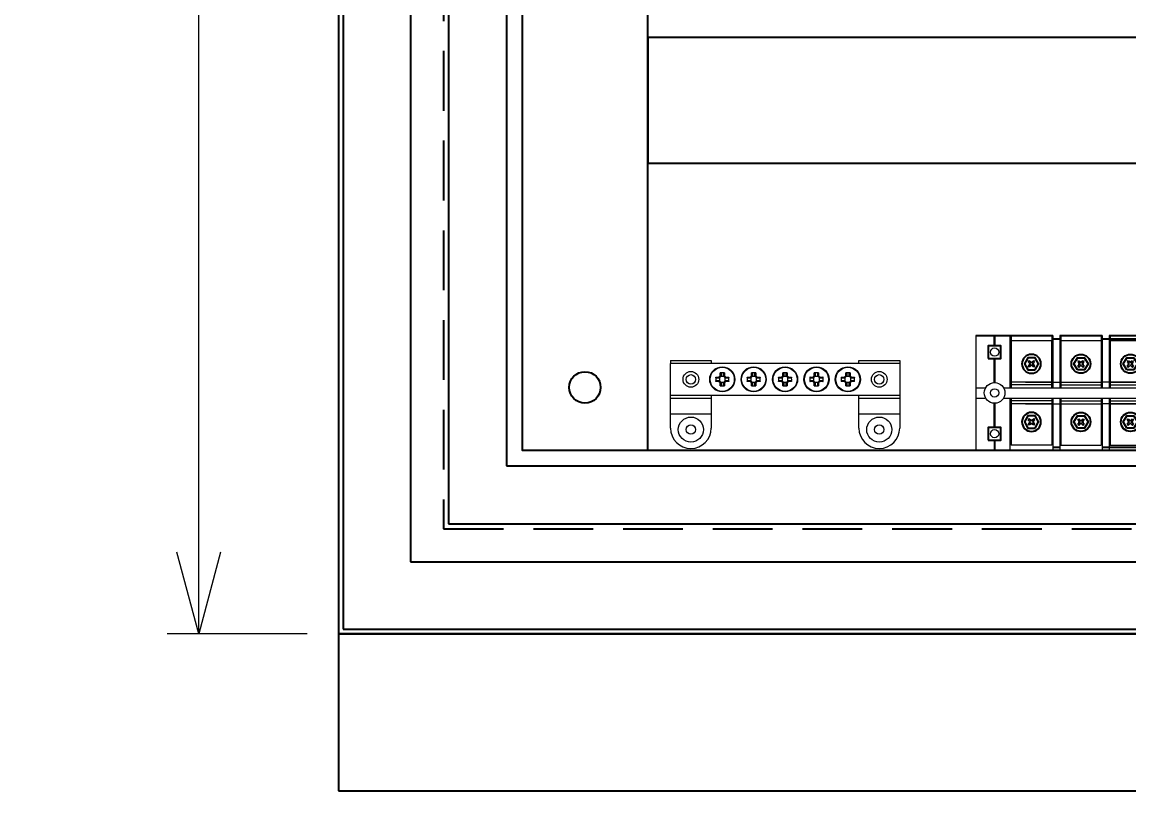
# Model space of a CAD drawing. Header units: millimetres. Extents: x -208796 to -83323, y 30910 to 103951.
# Drawn here: x -100601 to -100248.6, y 39280.4 to 39525.3 of the extents above; entities that cross this region are included whole.
import ezdxf

# ---------------------------------------------------------------- set-up
doc = ezdxf.new("R2010")
doc.units = ezdxf.units.MM
doc.header["$LTSCALE"] = 3
doc.linetypes.add('HIDDEN', pattern=[9.525, 6.35, -3.175])
doc.layers.add('3', color=3, linetype='Continuous')
doc.layers.add('@.VISIBLE', color=7, linetype='Continuous')
doc.layers.add('hw_VTP', color=7, linetype='Continuous', lineweight=13)
doc.styles.add('Ann_w01', font='romans.shx', dxfattribs={"width": 0.6, "bigfont": 'chineset.shx'})
doc.dimstyles.new('Dim 01_SC20', dxfattribs={"dimscale": 20, "dimtxt": 2, "dimasz": 1.3, "dimexe": 0.5, "dimexo": 0.5, "dimgap": 0.5, "dimtad": 1, "dimdec": 1, "dimzin": 12, "dimdsep": 46, "dimtxsty": 'Ann_w01', "dimblk": 'OPEN30', "dimcen": 1.5, "dimclrd": 6, "dimclre": 6, "dimclrt": 3, "dimadec": 1, "dimazin": 3, "dimtm": 1e-09, "dimtfac": 1, "dimtdec": 1, "dimtix": 1, "dimtmove": 0, "dimatfit": 3, "dimldrblk": 'OPEN30', "dimfxl": 0, "dimtolj": 1, "dimlwd": 20, "dimlwe": 20, "dimarcsym": 0})

# ---------------------------------------------------------------- blocks, each defined once
blk = doc.blocks.new('*U159')
at = {"layer": 'hw_VTP', "color": 7}
for p, q in [((-36.5, 11), (-23.5, 11)), ((-36.5, 11), (-36.5, 10)), ((-23.5, 11), (-23.5, 10)), ((23.5, 10), (23.5, 11)), ((23.5, 11), (36.5, 11)), ((36.5, 11), (36.5, 10)), ((-36.5, -1), (-36.5, 0)), ((-23.5, 0), (-23.5, -1)), ((23.5, -1), (23.5, 0)), ((36.5, 0), (36.5, -1)), ((-36.5, -1), (-23.5, -1)), ((-36.5, -6), (-36.5, -1)), ((-23.5, -1), (-23.5, -6)), ((23.5, -1), (36.5, -1)), ((23.5, -6), (23.5, -1)), ((36.5, -1), (36.5, -6)), ((-36.5, -6), (-23.5, -6)), ((-36.5, -10.5), (-36.5, -6)), ((-23.5, -6), (-23.5, -10.5)), ((23.5, -6), (36.5, -6)), ((23.5, -10.5), (23.5, -6)), ((36.5, -6), (36.5, -10.5))]:
    blk.add_line(p, q, dxfattribs=at)
at = {"layer": 'hw_VTP', "color": 30}
for p, q in [((36.5, 10), (-36.5, 10)), ((-36.5, 0), (-36.5, 10)), ((-20.69, 6.16), (-20.69, 7.08)), ((-19.31, 7.08), (-19.31, 6.16)), ((-10.69, 6.16), (-10.69, 7.08)), ((-9.31, 7.08), (-9.31, 6.16)), ((-0.69, 6.16), (-0.69, 7.08)), ((0.69, 7.08), (0.69, 6.16)), ((9.31, 6.16), (9.31, 7.08)), ((10.69, 7.08), (10.69, 6.16)), ((19.31, 6.16), (19.31, 7.08)), ((20.69, 7.08), (20.69, 6.16)), ((36.5, 10), (36.5, 0)), ((-22.08, 5.69), (-21.16, 5.69)), ((-21.16, 4.31), (-22.08, 4.31)), ((-21.04, 5.38), (-21.94, 5.38)), ((-21.94, 4.62), (-21.04, 4.62)), ((-21.16, 5.69), (-20.69, 6.16)), ((-20.69, 3.84), (-21.16, 4.31)), ((-20.39, 6.04), (-21.04, 5.39)), ((-21.04, 5.39), (-21.04, 5.38)), ((-21.04, 4.61), (-20.39, 3.96)), ((-20.92, 5.5), (-20.92, 4.5)), ((-20.69, 2.92), (-20.69, 3.84)), ((-19.5, 5.92), (-20.5, 5.92)), ((-20.5, 4.08), (-19.5, 4.08)), ((-20.39, 3.96), (-20.38, 3.96)), ((-20.38, 6.94), (-20.38, 6.04)), ((-20.38, 3.96), (-20.38, 3.06)), ((-19.62, 6.04), (-19.62, 6.94)), ((-19.61, 6.04), (-19.62, 6.04)), ((-19.62, 3.06), (-19.62, 3.96)), ((-18.96, 5.39), (-19.61, 6.04)), ((-19.61, 3.96), (-18.96, 4.61)), ((-19.31, 6.16), (-18.84, 5.69)), ((-18.84, 4.31), (-19.31, 3.84)), ((-19.31, 3.84), (-19.31, 2.92)), ((-19.08, 4.5), (-19.08, 5.5)), ((-18.06, 5.38), (-18.96, 5.38)), ((-18.96, 4.62), (-18.06, 4.62)), ((-18.96, 4.61), (-18.96, 4.62)), ((-18.84, 5.69), (-17.92, 5.69)), ((-17.92, 4.31), (-18.84, 4.31)), ((-12.08, 5.69), (-11.16, 5.69)), ((-11.16, 4.31), (-12.08, 4.31)), ((-11.04, 5.38), (-11.94, 5.38)), ((-11.94, 4.62), (-11.04, 4.62)), ((-11.16, 5.69), (-10.69, 6.16)), ((-10.69, 3.84), (-11.16, 4.31)), ((-10.39, 6.04), (-11.04, 5.39)), ((-11.04, 5.39), (-11.04, 5.38)), ((-11.04, 4.61), (-10.39, 3.96)), ((-10.92, 5.5), (-10.92, 4.5)), ((-10.69, 2.92), (-10.69, 3.84)), ((-9.5, 5.92), (-10.5, 5.92)), ((-10.5, 4.08), (-9.5, 4.08)), ((-10.39, 3.96), (-10.38, 3.96)), ((-10.38, 6.94), (-10.38, 6.04)), ((-10.38, 3.96), (-10.38, 3.06)), ((-9.62, 6.04), (-9.62, 6.94)), ((-9.61, 6.04), (-9.62, 6.04)), ((-9.62, 3.06), (-9.62, 3.96)), ((-8.96, 5.39), (-9.61, 6.04)), ((-9.61, 3.96), (-8.96, 4.61)), ((-9.31, 6.16), (-8.84, 5.69)), ((-8.84, 4.31), (-9.31, 3.84)), ((-9.31, 3.84), (-9.31, 2.92)), ((-9.08, 4.5), (-9.08, 5.5)), ((-8.06, 5.38), (-8.96, 5.38)), ((-8.96, 4.62), (-8.06, 4.62)), ((-8.96, 4.61), (-8.96, 4.62)), ((-8.84, 5.69), (-7.92, 5.69)), ((-7.92, 4.31), (-8.84, 4.31)), ((-2.08, 5.69), (-1.16, 5.69)), ((-1.16, 4.31), (-2.08, 4.31)), ((-1.04, 5.38), (-1.94, 5.38)), ((-1.94, 4.62), (-1.04, 4.62)), ((-1.16, 5.69), (-0.69, 6.16)), ((-0.69, 3.84), (-1.16, 4.31)), ((-0.39, 6.04), (-1.04, 5.39)), ((-1.04, 5.39), (-1.04, 5.38)), ((-1.04, 4.61), (-0.39, 3.96)), ((-0.92, 5.5), (-0.92, 4.5)), ((-0.69, 2.92), (-0.69, 3.84)), ((0.5, 5.92), (-0.5, 5.92)), ((-0.5, 4.08), (0.5, 4.08)), ((-0.39, 3.96), (-0.38, 3.96)), ((-0.38, 6.94), (-0.38, 6.04)), ((-0.38, 3.96), (-0.38, 3.06)), ((0.38, 6.04), (0.38, 6.94)), ((0.39, 6.04), (0.38, 6.04)), ((0.38, 3.06), (0.38, 3.96)), ((1.04, 5.39), (0.39, 6.04)), ((0.39, 3.96), (1.04, 4.61)), ((0.69, 6.16), (1.16, 5.69)), ((1.16, 4.31), (0.69, 3.84)), ((0.69, 3.84), (0.69, 2.92)), ((0.92, 4.5), (0.92, 5.5)), ((1.94, 5.38), (1.04, 5.38)), ((1.04, 4.62), (1.94, 4.62)), ((1.04, 4.61), (1.04, 4.62)), ((1.16, 5.69), (2.08, 5.69)), ((2.08, 4.31), (1.16, 4.31)), ((7.92, 5.69), (8.84, 5.69)), ((8.84, 4.31), (7.92, 4.31)), ((8.96, 5.38), (8.06, 5.38)), ((8.06, 4.62), (8.96, 4.62)), ((8.84, 5.69), (9.31, 6.16)), ((9.31, 3.84), (8.84, 4.31)), ((9.61, 6.04), (8.96, 5.39)), ((8.96, 5.39), (8.96, 5.38)), ((8.96, 4.61), (9.61, 3.96)), ((9.08, 5.5), (9.08, 4.5)), ((9.31, 2.92), (9.31, 3.84)), ((10.5, 5.92), (9.5, 5.92)), ((9.5, 4.08), (10.5, 4.08)), ((9.61, 3.96), (9.62, 3.96)), ((9.62, 6.94), (9.62, 6.04)), ((9.62, 3.96), (9.62, 3.06)), ((10.38, 6.04), (10.38, 6.94)), ((10.39, 6.04), (10.38, 6.04)), ((10.38, 3.06), (10.38, 3.96)), ((11.04, 5.39), (10.39, 6.04)), ((10.39, 3.96), (11.04, 4.61)), ((10.69, 6.16), (11.16, 5.69)), ((11.16, 4.31), (10.69, 3.84)), ((10.69, 3.84), (10.69, 2.92)), ((10.92, 4.5), (10.92, 5.5)), ((11.94, 5.38), (11.04, 5.38)), ((11.04, 4.62), (11.94, 4.62)), ((11.04, 4.61), (11.04, 4.62)), ((11.16, 5.69), (12.08, 5.69)), ((12.08, 4.31), (11.16, 4.31)), ((17.92, 5.69), (18.84, 5.69)), ((18.84, 4.31), (17.92, 4.31)), ((18.96, 5.38), (18.06, 5.38)), ((18.06, 4.62), (18.96, 4.62)), ((18.84, 5.69), (19.31, 6.16)), ((19.31, 3.84), (18.84, 4.31)), ((19.61, 6.04), (18.96, 5.39)), ((18.96, 5.39), (18.96, 5.38)), ((18.96, 4.61), (19.61, 3.96)), ((19.08, 5.5), (19.08, 4.5)), ((19.31, 2.92), (19.31, 3.84)), ((20.5, 5.92), (19.5, 5.92)), ((19.5, 4.08), (20.5, 4.08)), ((19.61, 3.96), (19.62, 3.96)), ((19.62, 6.94), (19.62, 6.04)), ((19.62, 3.96), (19.62, 3.06)), ((20.38, 6.04), (20.38, 6.94)), ((20.39, 6.04), (20.38, 6.04)), ((20.38, 3.06), (20.38, 3.96)), ((21.04, 5.39), (20.39, 6.04)), ((20.39, 3.96), (21.04, 4.61)), ((20.69, 6.16), (21.16, 5.69)), ((21.16, 4.31), (20.69, 3.84)), ((20.69, 3.84), (20.69, 2.92)), ((20.92, 4.5), (20.92, 5.5)), ((21.94, 5.38), (21.04, 5.38)), ((21.04, 4.62), (21.94, 4.62)), ((21.04, 4.61), (21.04, 4.62)), ((21.16, 5.69), (22.08, 5.69)), ((22.08, 4.31), (21.16, 4.31)), ((-36.5, 0), (36.5, 0))]:
    blk.add_line(p, q, dxfattribs=at)
at = {"layer": 'hw_VTP', "color": 7}
for centre, radius in [((-30, 5), 2.5), ((30, 5), 2.5), ((-30, 5), 1.5), ((30, 5), 1.5), ((-30, -11), 4), ((30, -11), 4), ((-30, -11), 1.5), ((30, -11), 1.5)]:
    blk.add_circle(centre, radius, dxfattribs=at)
at = {"layer": 'hw_VTP', "color": 30}
for centre, radius in [((-20, 5), 4), ((-20, 5), 3.83), ((-10, 5), 4), ((-10, 5), 3.83), ((0, 5), 4), ((0, 5), 3.83), ((10, 5), 4), ((10, 5), 3.83), ((20, 5), 4), ((20, 5), 3.83)]:
    blk.add_circle(centre, radius, dxfattribs=at)
at = {"layer": 'hw_VTP', "color": 7}
for centre in [(-30, -10.5), (30, -10.5)]:
    blk.add_arc(centre, 6.5, 180, 0, dxfattribs=at)
at = {"layer": 'hw_VTP', "color": 30}
for centre, major_axis in [((-20, 3.92), (-6.36, 0)), ((-10, 3.92), (-6.36, 0)), ((0, 3.92), (-6.36, 0)), ((10, 3.92), (-6.36, 0)), ((20, 3.92), (-6.36, 0)), ((-18.92, 5), (0, -6.36)), ((-21.08, 5), (0, 6.36)), ((-8.92, 5), (0, -6.36)), ((-11.08, 5), (0, 6.36)), ((1.08, 5), (0, -6.36)), ((-1.08, 5), (0, 6.36)), ((11.08, 5), (0, -6.36)), ((8.92, 5), (0, 6.36)), ((21.08, 5), (0, -6.36)), ((18.92, 5), (0, 6.36)), ((-20, 6.08), (6.36, 0)), ((-10, 6.08), (6.36, 0)), ((0, 6.08), (6.36, 0)), ((10, 6.08), (6.36, 0)), ((20, 6.08), (6.36, 0))]:
    blk.add_ellipse(centre, major_axis=major_axis, ratio=0.499722, start_param=4.603833, end_param=4.820944, dxfattribs=at)
for points, weights in [([(-20.69, 7.08), (-20.53, 7.01), (-20.38, 6.94)], [1, 1.00025945067, 1]), ([(-19.62, 6.94), (-19.47, 7.01), (-19.31, 7.08)], [1, 1.00025945066, 1]), ([(-10.69, 7.08), (-10.53, 7.01), (-10.38, 6.94)], [1, 1.00025945067, 1]), ([(-9.62, 6.94), (-9.47, 7.01), (-9.31, 7.08)], [1, 1.00025945066, 1]), ([(-0.69, 7.08), (-0.53, 7.01), (-0.38, 6.94)], [1, 1.00025945067, 1]), ([(0.38, 6.94), (0.53, 7.01), (0.69, 7.08)], [1, 1.00025945066, 1]), ([(9.31, 7.08), (9.47, 7.01), (9.62, 6.94)], [1, 1.00025945067, 1]), ([(10.38, 6.94), (10.53, 7.01), (10.69, 7.08)], [1, 1.00025945066, 1]), ([(19.31, 7.08), (19.47, 7.01), (19.62, 6.94)], [1, 1.00025945067, 1]), ([(20.38, 6.94), (20.53, 7.01), (20.69, 7.08)], [1, 1.00025945066, 1]), ([(-21.94, 5.38), (-22.01, 5.53), (-22.08, 5.69)], [1, 1.00025945065, 1]), ([(-22.08, 4.31), (-22.01, 4.47), (-21.94, 4.62)], [1, 1.00025945066, 1]), ([(-21.04, 4.61), (-21.04, 4.61), (-21.04, 4.62)], [0.960465329359, 0.960447412211, 0.960429506847]), ([(-20.39, 6.04), (-20.39, 6.04), (-20.38, 6.04)], [0.960465329359, 0.960447412211, 0.960429506847]), ([(-19.61, 3.96), (-19.61, 3.96), (-19.62, 3.96)], [0.960465329359, 0.960447412211, 0.960429506847]), ([(-18.96, 5.39), (-18.96, 5.39), (-18.96, 5.38)], [0.960465329359, 0.960447412211, 0.960429506847]), ([(-17.92, 5.69), (-17.99, 5.53), (-18.06, 5.38)], [1, 1.00025945064, 1]), ([(-18.06, 4.62), (-17.99, 4.47), (-17.92, 4.31)], [1, 1.00025945063, 1]), ([(-11.94, 5.38), (-12.01, 5.53), (-12.08, 5.69)], [1, 1.00025945065, 1]), ([(-12.08, 4.31), (-12.01, 4.47), (-11.94, 4.62)], [1, 1.00025945066, 1]), ([(-11.04, 4.61), (-11.04, 4.61), (-11.04, 4.62)], [0.960465329359, 0.960447412211, 0.960429506847]), ([(-10.39, 6.04), (-10.39, 6.04), (-10.38, 6.04)], [0.960465329359, 0.960447412211, 0.960429506847]), ([(-9.61, 3.96), (-9.61, 3.96), (-9.62, 3.96)], [0.960465329359, 0.960447412211, 0.960429506847]), ([(-8.96, 5.39), (-8.96, 5.39), (-8.96, 5.38)], [0.960465329359, 0.960447412211, 0.960429506847]), ([(-7.92, 5.69), (-7.99, 5.53), (-8.06, 5.38)], [1, 1.00025945064, 1]), ([(-8.06, 4.62), (-7.99, 4.47), (-7.92, 4.31)], [1, 1.00025945063, 1]), ([(-1.94, 5.38), (-2.01, 5.53), (-2.08, 5.69)], [1, 1.00025945065, 1]), ([(-2.08, 4.31), (-2.01, 4.47), (-1.94, 4.62)], [1, 1.00025945066, 1]), ([(-1.04, 4.61), (-1.04, 4.61), (-1.04, 4.62)], [0.960465329359, 0.960447412211, 0.960429506847]), ([(-0.39, 6.04), (-0.39, 6.04), (-0.38, 6.04)], [0.960465329359, 0.960447412211, 0.960429506847]), ([(0.39, 3.96), (0.39, 3.96), (0.38, 3.96)], [0.960465329359, 0.960447412211, 0.960429506847]), ([(1.04, 5.39), (1.04, 5.39), (1.04, 5.38)], [0.960465329359, 0.960447412211, 0.960429506847]), ([(2.08, 5.69), (2.01, 5.53), (1.94, 5.38)], [1, 1.00025945064, 1]), ([(1.94, 4.62), (2.01, 4.47), (2.08, 4.31)], [1, 1.00025945063, 1]), ([(8.06, 5.38), (7.99, 5.53), (7.92, 5.69)], [1, 1.00025945065, 1]), ([(7.92, 4.31), (7.99, 4.47), (8.06, 4.62)], [1, 1.00025945066, 1]), ([(8.96, 4.61), (8.96, 4.61), (8.96, 4.62)], [0.960465329359, 0.960447412211, 0.960429506847]), ([(9.61, 6.04), (9.61, 6.04), (9.62, 6.04)], [0.960465329359, 0.960447412211, 0.960429506847]), ([(10.39, 3.96), (10.39, 3.96), (10.38, 3.96)], [0.960465329359, 0.960447412211, 0.960429506847]), ([(11.04, 5.39), (11.04, 5.39), (11.04, 5.38)], [0.960465329359, 0.960447412211, 0.960429506847]), ([(12.08, 5.69), (12.01, 5.53), (11.94, 5.38)], [1, 1.00025945064, 1]), ([(11.94, 4.62), (12.01, 4.47), (12.08, 4.31)], [1, 1.00025945063, 1]), ([(18.06, 5.38), (17.99, 5.53), (17.92, 5.69)], [1, 1.00025945065, 1]), ([(17.92, 4.31), (17.99, 4.47), (18.06, 4.62)], [1, 1.00025945066, 1]), ([(18.96, 4.61), (18.96, 4.61), (18.96, 4.62)], [0.960465329359, 0.960447412211, 0.960429506847]), ([(19.61, 6.04), (19.61, 6.04), (19.62, 6.04)], [0.960465329359, 0.960447412211, 0.960429506847]), ([(20.39, 3.96), (20.39, 3.96), (20.38, 3.96)], [0.960465329359, 0.960447412211, 0.960429506847]), ([(21.04, 5.39), (21.04, 5.39), (21.04, 5.38)], [0.960465329359, 0.960447412211, 0.960429506847]), ([(22.08, 5.69), (22.01, 5.53), (21.94, 5.38)], [1, 1.00025945064, 1]), ([(21.94, 4.62), (22.01, 4.47), (22.08, 4.31)], [1, 1.00025945063, 1]), ([(-20.38, 3.06), (-20.53, 2.99), (-20.69, 2.92)], [1, 1.00025945069, 1]), ([(-19.31, 2.92), (-19.47, 2.99), (-19.62, 3.06)], [1, 1.00025945066, 1]), ([(-10.38, 3.06), (-10.53, 2.99), (-10.69, 2.92)], [1, 1.00025945069, 1]), ([(-9.31, 2.92), (-9.47, 2.99), (-9.62, 3.06)], [1, 1.00025945066, 1]), ([(-0.38, 3.06), (-0.53, 2.99), (-0.69, 2.92)], [1, 1.00025945069, 1]), ([(0.69, 2.92), (0.53, 2.99), (0.38, 3.06)], [1, 1.00025945066, 1]), ([(9.62, 3.06), (9.47, 2.99), (9.31, 2.92)], [1, 1.00025945069, 1]), ([(10.69, 2.92), (10.53, 2.99), (10.38, 3.06)], [1, 1.00025945066, 1]), ([(19.62, 3.06), (19.47, 2.99), (19.31, 2.92)], [1, 1.00025945069, 1]), ([(20.69, 2.92), (20.53, 2.99), (20.38, 3.06)], [1, 1.00025945066, 1])]:
    blk.add_rational_spline(points, weights, degree=2, dxfattribs=at)
for points in [[(-21.16, 5.69), (-21.12, 5.59), (-21.08, 5.49), (-21.04, 5.39)], [(-21.16, 4.31), (-21.12, 4.41), (-21.08, 4.51), (-21.04, 4.61)], [(-20.69, 6.16), (-20.59, 6.12), (-20.49, 6.08), (-20.39, 6.04)], [(-20.69, 3.84), (-20.59, 3.88), (-20.49, 3.92), (-20.39, 3.96)], [(-19.31, 6.16), (-19.41, 6.12), (-19.51, 6.08), (-19.61, 6.04)], [(-19.31, 3.84), (-19.41, 3.88), (-19.51, 3.92), (-19.61, 3.96)], [(-18.84, 5.69), (-18.88, 5.59), (-18.92, 5.49), (-18.96, 5.39)], [(-18.84, 4.31), (-18.88, 4.41), (-18.92, 4.51), (-18.96, 4.61)], [(-11.16, 5.69), (-11.12, 5.59), (-11.08, 5.49), (-11.04, 5.39)], [(-11.16, 4.31), (-11.12, 4.41), (-11.08, 4.51), (-11.04, 4.61)], [(-10.69, 6.16), (-10.59, 6.12), (-10.49, 6.08), (-10.39, 6.04)], [(-10.69, 3.84), (-10.59, 3.88), (-10.49, 3.92), (-10.39, 3.96)], [(-9.31, 6.16), (-9.41, 6.12), (-9.51, 6.08), (-9.61, 6.04)], [(-9.31, 3.84), (-9.41, 3.88), (-9.51, 3.92), (-9.61, 3.96)], [(-8.84, 5.69), (-8.88, 5.59), (-8.92, 5.49), (-8.96, 5.39)], [(-8.84, 4.31), (-8.88, 4.41), (-8.92, 4.51), (-8.96, 4.61)], [(-1.16, 5.69), (-1.12, 5.59), (-1.08, 5.49), (-1.04, 5.39)], [(-1.16, 4.31), (-1.12, 4.41), (-1.08, 4.51), (-1.04, 4.61)], [(-0.69, 6.16), (-0.59, 6.12), (-0.49, 6.08), (-0.39, 6.04)], [(-0.69, 3.84), (-0.59, 3.88), (-0.49, 3.92), (-0.39, 3.96)], [(0.69, 6.16), (0.59, 6.12), (0.49, 6.08), (0.39, 6.04)], [(0.69, 3.84), (0.59, 3.88), (0.49, 3.92), (0.39, 3.96)], [(1.16, 5.69), (1.12, 5.59), (1.08, 5.49), (1.04, 5.39)], [(1.16, 4.31), (1.12, 4.41), (1.08, 4.51), (1.04, 4.61)], [(8.84, 5.69), (8.88, 5.59), (8.92, 5.49), (8.96, 5.39)], [(8.84, 4.31), (8.88, 4.41), (8.92, 4.51), (8.96, 4.61)], [(9.31, 6.16), (9.41, 6.12), (9.51, 6.08), (9.61, 6.04)], [(9.31, 3.84), (9.41, 3.88), (9.51, 3.92), (9.61, 3.96)], [(10.69, 6.16), (10.59, 6.12), (10.49, 6.08), (10.39, 6.04)], [(10.69, 3.84), (10.59, 3.88), (10.49, 3.92), (10.39, 3.96)], [(11.16, 5.69), (11.12, 5.59), (11.08, 5.49), (11.04, 5.39)], [(11.16, 4.31), (11.12, 4.41), (11.08, 4.51), (11.04, 4.61)], [(18.84, 5.69), (18.88, 5.59), (18.92, 5.49), (18.96, 5.39)], [(18.84, 4.31), (18.88, 4.41), (18.92, 4.51), (18.96, 4.61)], [(19.31, 6.16), (19.41, 6.12), (19.51, 6.08), (19.61, 6.04)], [(19.31, 3.84), (19.41, 3.88), (19.51, 3.92), (19.61, 3.96)], [(20.69, 6.16), (20.59, 6.12), (20.49, 6.08), (20.39, 6.04)], [(20.69, 3.84), (20.59, 3.88), (20.49, 3.92), (20.39, 3.96)], [(21.16, 5.69), (21.12, 5.59), (21.08, 5.49), (21.04, 5.39)], [(21.16, 4.31), (21.12, 4.41), (21.08, 4.51), (21.04, 4.61)]]:
    blk.add_open_spline(points, degree=3, dxfattribs=at)
blk = doc.blocks.new('_Open30')
at = {"color": 0, "linetype": 'ByBlock', "lineweight": -2}
for p, q in [((-1, 0.268), (0, 0)), ((0, 0), (-1, -0.268)), ((0, 0), (-1, 0))]:
    blk.add_line(p, q, dxfattribs=at)
blk = doc.blocks.new('*D173')
at = {"layer": '@.VISIBLE', "color": 6, "lineweight": 20}
for p, q in [((-100510.3, 40480.41), (-100554.8, 40480.41)), ((-100544.8, 39356.41), (-100544.8, 40454.41)), ((-100510.3, 39330.41), (-100554.8, 39330.41))]:
    blk.add_line(p, q, dxfattribs=at)
at = {"layer": 'Defpoints', "color": 0}
for p in [(-100544.8, 40480.41), (-100500.3, 40480.41), (-100500.3, 39330.41)]:
    blk.add_point(p, dxfattribs=at)
at = {"layer": '@.VISIBLE', "color": 6, "lineweight": 20, "xscale": 26, "yscale": 26, "zscale": 26}
for p, rotation in [((-100544.8, 40480.41), 90), ((-100544.8, 39330.41), 270)]:
    blk.add_blockref('_Open30', p, dxfattribs=dict(at, rotation=rotation))
at = {"layer": '@.VISIBLE', "color": 3, "insert": (-100574.8, 39905.41), "char_height": 40, "attachment_point": 5, "rotation": 90, "style": 'Ann_w01'}
blk.add_mtext('\\A1;1150', dxfattribs=at)
blk = doc.blocks.new('1')
at = {"layer": '3'}
for p, q in [((-1.53, 1.07), (-1.07, 1.53)), ((-1.53, 1.07), (-0.92, 0.46)), ((-1.07, 1.53), (-0.46, 0.92)), ((0.46, 0.92), (1.07, 1.53)), ((0.92, 0.46), (1.53, 1.07)), ((1.07, 1.53), (1.53, 1.07)), ((-1.53, -1.07), (-0.92, -0.46)), ((-1.53, -1.07), (-1.07, -1.53)), ((-1.07, -1.53), (-0.46, -0.92)), ((0.46, -0.92), (1.07, -1.53)), ((0.92, -0.46), (1.53, -1.07)), ((1.07, -1.53), (1.53, -1.07))]:
    blk.add_line(p, q, dxfattribs=at)
blk.add_lwpolyline([(-1.71, -2.97), (-3.43, 0), (-1.71, 2.97), (1.71, 2.97), (3.43, 0), (1.71, -2.97)], close=True, dxfattribs=at)
blk.add_circle((0, 0), 4.59, dxfattribs=at)
for centre, start, end in [((-1.37, 0), 315, 45), ((0, 1.37), 225, 315), ((1.37, 0), 135, 225), ((0, -1.37), 45, 135)]:
    blk.add_arc(centre, 0.648, start, end, dxfattribs=at)
blk = doc.blocks.new('HYT304')
for p, q in [((119350.01, 36568.77), (119374.53, 36568.77)), ((119356, 36565.52), (119356, 36568.77)), ((119356, 36568.77), (119356, 36565.52)), ((119374.53, 36567.77), (119376.73, 36567.77)), ((119376.73, 36568.77), (119390.27, 36568.77)), ((119390.27, 36567.77), (119408.22, 36567.77)), ((119392.47, 36568.77), (119406.02, 36568.77)), ((119408.22, 36568.77), (119432.73, 36568.77)), ((119426.74, 36565.52), (119426.74, 36568.77)), ((119426.74, 36568.77), (119426.74, 36565.52)), ((119356, 36553.82), (119356, 36561.52)), ((119356, 36561.52), (119356, 36553.82)), ((119426.74, 36553.82), (119426.74, 36561.52)), ((119426.74, 36561.52), (119426.74, 36553.82)), ((119356, 36539.52), (119356, 36547.23)), ((119356, 36547.23), (119356, 36539.52)), ((119426.74, 36539.52), (119426.74, 36547.23)), ((119426.74, 36547.23), (119426.74, 36539.52)), ((119356, 36535.52), (119356, 36532.28)), ((119426.74, 36535.52), (119426.74, 36532.28)), ((119350.01, 36532.28), (119374.53, 36532.28)), ((119374.53, 36533.28), (119376.73, 36533.28)), ((119376.73, 36532.28), (119390.27, 36532.28)), ((119390.27, 36533.28), (119408.22, 36533.28)), ((119392.47, 36532.28), (119406.02, 36532.28)), ((119408.22, 36532.28), (119432.73, 36532.28))]:
    blk.add_line(p, q)
for points in [[(119354, 36561.52), (119358, 36561.52), (119358, 36565.52), (119354, 36565.52)], [(119424.74, 36561.52), (119428.74, 36561.52), (119428.74, 36565.52), (119424.74, 36565.52)], [(119354, 36535.52), (119358, 36535.52), (119358, 36539.52), (119354, 36539.52)], [(119424.74, 36535.52), (119428.74, 36535.52), (119428.74, 36539.52), (119424.74, 36539.52)]]:
    blk.add_lwpolyline(points, close=True)
at = {"layer": 'hw_VTP', "linetype": 'Continuous'}
for p, q in [((119350.01, 36568.77), (119350.01, 36532.28)), ((119361.01, 36552.17), (119361.01, 36568.77)), ((119361.31, 36568.77), (119361.31, 36552.17)), ((119361.31, 36552.17), (119361.31, 36567.12)), ((119374.2, 36567.12), (119361.31, 36567.12)), ((119374.2, 36568.77), (119374.2, 36552.17)), ((119374.2, 36552.17), (119374.2, 36567.12)), ((119374.53, 36568.77), (119374.53, 36552.17)), ((119376.73, 36568.77), (119376.73, 36552.17)), ((119377.06, 36568.77), (119377.06, 36552.17)), ((119389.94, 36567.12), (119377.06, 36567.12)), ((119389.94, 36568.77), (119389.94, 36552.17)), ((119390.27, 36568.77), (119390.27, 36552.17)), ((119392.47, 36568.77), (119392.47, 36552.17)), ((119392.8, 36568.77), (119392.8, 36552.17)), ((119405.69, 36567.12), (119392.8, 36567.12)), ((119405.69, 36568.77), (119405.69, 36552.17)), ((119406.02, 36568.77), (119406.02, 36552.17)), ((119408.22, 36568.77), (119408.22, 36552.17)), ((119408.55, 36568.77), (119408.55, 36552.17)), ((119421.43, 36567.12), (119408.55, 36567.12)), ((119421.43, 36568.77), (119421.43, 36552.17)), ((119421.73, 36552.17), (119421.73, 36568.77)), ((119432.73, 36532.28), (119432.73, 36568.77)), ((119374.2, 36553.98), (119361.31, 36553.98)), ((119374.2, 36553.09), (119361.31, 36553.09)), ((119365.82, 36553.95), (119376.73, 36553.95)), ((119377.06, 36553.98), (119389.94, 36553.98)), ((119377.06, 36553.09), (119389.94, 36553.09)), ((119413.92, 36553.95), (119390.27, 36553.95)), ((119392.8, 36553.98), (119405.69, 36553.98)), ((119392.8, 36553.09), (119405.69, 36553.09)), ((119408.55, 36553.98), (119421.43, 36553.98)), ((119408.55, 36553.09), (119421.43, 36553.09)), ((119350.01, 36552.17), (119353.14, 36552.17)), ((119358.85, 36552.17), (119423.89, 36552.17)), ((119429.6, 36552.17), (119432.73, 36552.17)), ((119350.01, 36548.87), (119353.14, 36548.87)), ((119358.85, 36548.87), (119423.89, 36548.87)), ((119361.01, 36532.28), (119361.01, 36548.87)), ((119361.31, 36548.87), (119361.31, 36533.92)), ((119374.2, 36547.95), (119361.31, 36547.95)), ((119374.2, 36547.06), (119361.31, 36547.06)), ((119365.82, 36547.09), (119376.73, 36547.09)), ((119374.2, 36548.87), (119374.2, 36533.92)), ((119374.53, 36548.87), (119374.53, 36532.28)), ((119376.73, 36548.87), (119376.73, 36532.28)), ((119377.06, 36548.87), (119377.06, 36533.92)), ((119377.06, 36547.95), (119389.94, 36547.95)), ((119377.06, 36547.06), (119389.94, 36547.06)), ((119389.94, 36548.87), (119389.94, 36533.92)), ((119390.27, 36548.87), (119390.27, 36532.28)), ((119413.92, 36547.09), (119390.27, 36547.09)), ((119392.47, 36548.87), (119392.47, 36532.28)), ((119392.8, 36548.87), (119392.8, 36533.92)), ((119392.8, 36547.95), (119405.69, 36547.95)), ((119392.8, 36547.06), (119405.69, 36547.06)), ((119405.69, 36548.87), (119405.69, 36533.92)), ((119406.02, 36548.87), (119406.02, 36532.28)), ((119408.22, 36548.87), (119408.22, 36532.28)), ((119408.55, 36548.87), (119408.55, 36533.92)), ((119408.55, 36547.95), (119421.43, 36547.95)), ((119408.55, 36547.06), (119421.43, 36547.06)), ((119421.43, 36548.87), (119421.43, 36533.92)), ((119421.73, 36532.28), (119421.73, 36548.87)), ((119429.6, 36548.87), (119432.73, 36548.87)), ((119374.2, 36533.92), (119361.31, 36533.92)), ((119377.06, 36533.92), (119389.94, 36533.92)), ((119392.8, 36533.92), (119405.69, 36533.92)), ((119408.55, 36533.92), (119421.43, 36533.92))]:
    blk.add_line(p, q, dxfattribs=at)
for centre, radius in [((119356, 36563.52), 1.32), ((119356, 36563.52), 1.32), ((119426.74, 36563.52), 1.32), ((119426.74, 36563.52), 1.32), ((119356, 36550.52), 3.29), ((119426.74, 36550.52), 3.29), ((119356, 36550.52), 1.32), ((119426.74, 36550.52), 1.32), ((119356, 36537.52), 1.32), ((119426.74, 36537.52), 1.32), ((119426.74, 36537.52), 1.32)]:
    blk.add_circle(centre, radius, dxfattribs=at)
at = {"layer": 'hw_VTP', "yscale": 0.6589999999996508}
for p, xscale, zscale in [((119367.75, 36559.78), -0.6589999999996508, 0.659), ((119383.5, 36559.78), 0.6589999999996508, 0.6589999999996508), ((119399.24, 36559.78), 0.6589999999996508, 0.6589999999996508), ((119414.99, 36559.78), 0.6589999999996508, 0.6589999999996508), ((119367.75, 36541.27), -0.6589999999996508, 0.659), ((119383.5, 36541.27), 0.6589999999996508, 0.6589999999996508), ((119399.24, 36541.27), 0.6589999999996508, 0.6589999999996508), ((119414.99, 36541.27), 0.6589999999996508, 0.6589999999996508)]:
    blk.add_blockref('1', p, dxfattribs=dict(at, xscale=xscale, zscale=zscale))

msp = doc.modelspace()

# ---------------------------------------------------------------- linework, layer by layer
for points in [[(-100441.8, 39760.38), (-100441.8, 39388.91), (-100401.8, 39388.91), (-100401.8, 39760.38)], [(-100401.8, 39480.38), (-99998.8, 39480.38), (-99998.8, 39520.38), (-100401.8, 39520.38)]]:
    msp.add_lwpolyline(points, close=True)
at = {"layer": '@.VISIBLE'}
for points in [[(-100500.3, 39330.41), (-99900.3, 39330.41), (-99900.3, 40450.41), (-100500.3, 40450.41)], [(-100498.8, 39331.91), (-99901.8, 39331.91), (-99901.8, 40448.91), (-100498.8, 40448.91)]]:
    msp.add_lwpolyline(points, close=True, dxfattribs=at)
at = {"layer": '@.VISIBLE', "color": 6}
for points in [[(-100477.3, 39353.41), (-99923.3, 39353.41), (-99923.3, 40412.41), (-100477.3, 40412.41)], [(-100465.3, 39365.41), (-99935.3, 39365.41), (-99935.3, 40400.41), (-100465.3, 40400.41)], [(-100446.8, 39383.91), (-99953.8, 39383.91), (-99953.8, 40381.91), (-100446.8, 40381.91)]]:
    msp.add_lwpolyline(points, close=True, dxfattribs=at)
at = {"layer": '@.VISIBLE', "color": 6, "linetype": 'HIDDEN'}
msp.add_lwpolyline([(-100466.8, 39363.91), (-99933.8, 39363.91), (-99933.8, 40401.91), (-100466.8, 40401.91)], close=True, dxfattribs=at)
at = {"layer": '@.VISIBLE', "color": 151}
msp.add_lwpolyline([(-100441.8, 40025.38), (-100441.8, 39388.91), (-99958.8, 39388.91), (-99958.8, 40025.38)], dxfattribs=at)
at = {"layer": '@.VISIBLE', "color": 5}
msp.add_lwpolyline([(-100500.3, 39280.41), (-99900.3, 39280.41), (-99900.3, 39330.41), (-100500.3, 39330.41)], close=True, dxfattribs=at)
at = {"layer": '@.VISIBLE', "color": 151}
msp.add_circle((-100421.8, 39408.91), 5, dxfattribs=at)

# ---------------------------------------------------------------- block references
at = {"color": 7, "lineweight": 158}
msp.add_blockref('HYT304', (-219647.32, 2856.64), dxfattribs=at)
msp.add_blockref('*U159', (-100358.05, 39406.48))

# ---------------------------------------------------------------- dimensions: what is measured, and where the dimension line sits
at = {"layer": '@.VISIBLE'}
dim = msp.add_linear_dim(base=(-100544.8, 40480.41), p1=(-100500.3, 39330.41), p2=(-100500.3, 40480.41), angle=90, dimstyle='Dim 01_SC20', dxfattribs=at)
dim.commit()
dim.dimension.update_dxf_attribs({"geometry": '*D173', "text_midpoint": (-100574.8, 39905.41)})

doc.saveas('drawing.dxf')
